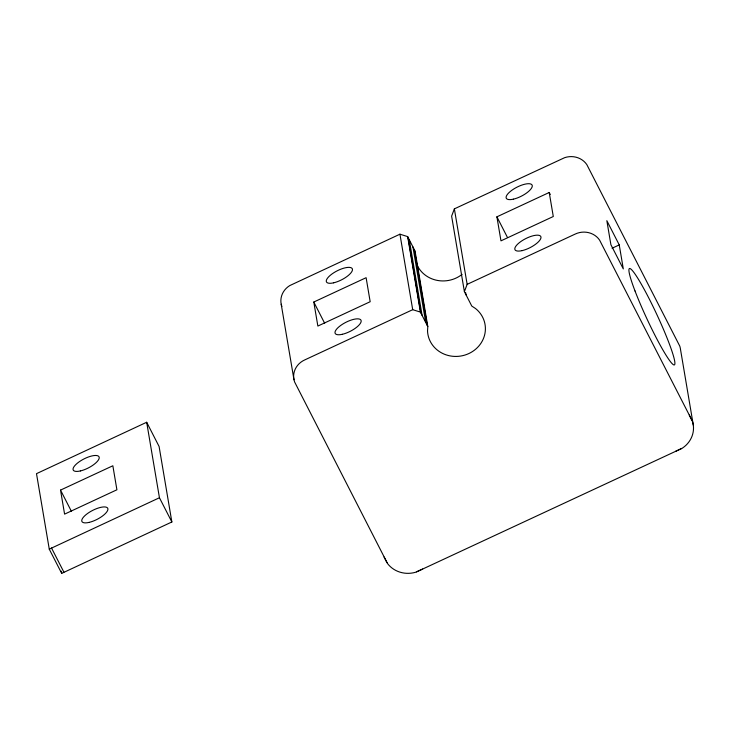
<?xml version="1.0" encoding="UTF-8"?>
<svg xmlns="http://www.w3.org/2000/svg" width="730" height="730" viewBox="0 0 730 730"><rect width="100%" height="100%" fill="white"/><g stroke="black" fill="none" stroke-linecap="round" stroke-linejoin="round"><path stroke-width="1.09" d="M281.862 306.509A19.017 17.739 -9.6 0 1 289.764 285.585L399.94 234.193L407.65 236.602L415.041 251.029L427.807 326.529L427.524 330.873A28.999 27.056 -9.6 0 0 468.861 353.548A28.999 27.056 -9.6 0 0 475.54 308.534L471.781 306.062L464.389 291.635L451.624 216.144L454.37 208.862L564.655 157.671A19.017 17.739 -9.6 0 1 586.82 164.606L679.776 346.13A25.623 23.898 -9.6 0 1 680.561 349.743L693.327 425.234M464.389 291.635L467.145 284.353L454.37 208.862M422.634 569.062L415.47 572.293A25.632 23.917 -9.6 0 1 387.53 563.551L294.628 382.009A19.017 17.739 -9.6 0 1 304.766 359.908L412.705 309.684L420.416 312.093L427.807 326.529M49.266 549.152L159.441 497.75L146.675 422.259L36.5 473.661L49.266 549.152L61.694 573.369L171.86 521.977L159.094 446.477L146.675 422.259M313.791 302.037L366.113 277.692L370.174 301.718L317.86 326.064L313.791 302.037L324.649 323.235M549.225 192.483L553.285 216.509L500.972 240.854L496.902 216.828L549.225 192.483L550.256 194.508M467.145 284.353L575.076 234.129A19.017 17.739 -9.6 0 1 599.586 240.097L692.177 420.699M60.526 490.104L112.849 465.767L116.909 489.784L64.587 514.13L60.526 490.104L71.394 511.301M612.059 248.246L619.241 244.906L606.84 220.67L610.9 244.696L623.311 268.923L619.241 244.906M416.511 571.909L681.665 448.521M675.496 451.395L682.577 448.001A25.623 23.898 -9.6 0 0 692.542 421.63L689.257 414.996M159.441 497.75L171.86 521.977M51.502 547.984L63.93 572.201M496.902 216.828L507.24 237.022M384.071 557.008L386.973 562.675M465.667 292.648L466.041 294.865M414.439 249.861L427.205 325.352M412.934 246.932L425.709 322.423M409.302 239.832L422.077 315.323M408.061 237.405L420.836 312.905M407.65 236.602L420.416 312.093M399.94 234.193L412.705 309.684M281.205 304.227L293.98 379.728M61.32 571.152L61.694 573.369M462.072 274.38A28.999 27.056 -9.6 0 1 417.159 265.236M635.018 290.969A53.171 5.402 65 0 0 673.799 364.9A53.171 5.402 65 0 0 646.78 294.154A53.171 5.402 65 0 0 635.018 290.969M80.355 470.95A14.5 5.001 -27.2 0 0 99.207 457.354A14.5 5.001 -27.2 0 0 78.849 462.044A14.5 5.001 -27.2 0 0 80.355 470.95M89.051 522.406A14.5 5.001 -27.2 0 0 107.903 508.81A14.5 5.001 -27.2 0 0 87.545 513.5A14.5 5.001 -27.2 0 0 89.051 522.406M342.297 334.303A14.5 5.01 -27.1 0 0 361.158 320.716A14.5 5.01 -27.1 0 0 340.791 325.388A14.5 5.01 -27.1 0 0 342.297 334.303M522.105 250.627A14.5 5.01 -27.1 0 0 540.966 237.04A14.5 5.01 -27.1 0 0 520.599 241.712A14.5 5.01 -27.1 0 0 522.105 250.627M333.592 282.829A14.5 5.01 -27.1 0 0 352.453 269.242A14.5 5.01 -27.1 0 0 332.077 273.914A14.5 5.01 -27.1 0 0 333.592 282.829M513.4 199.162A14.5 5.01 -27.1 0 0 532.261 185.575A14.5 5.01 -27.1 0 0 511.894 190.247A14.5 5.01 -27.1 0 0 513.4 199.162"/></g></svg>
